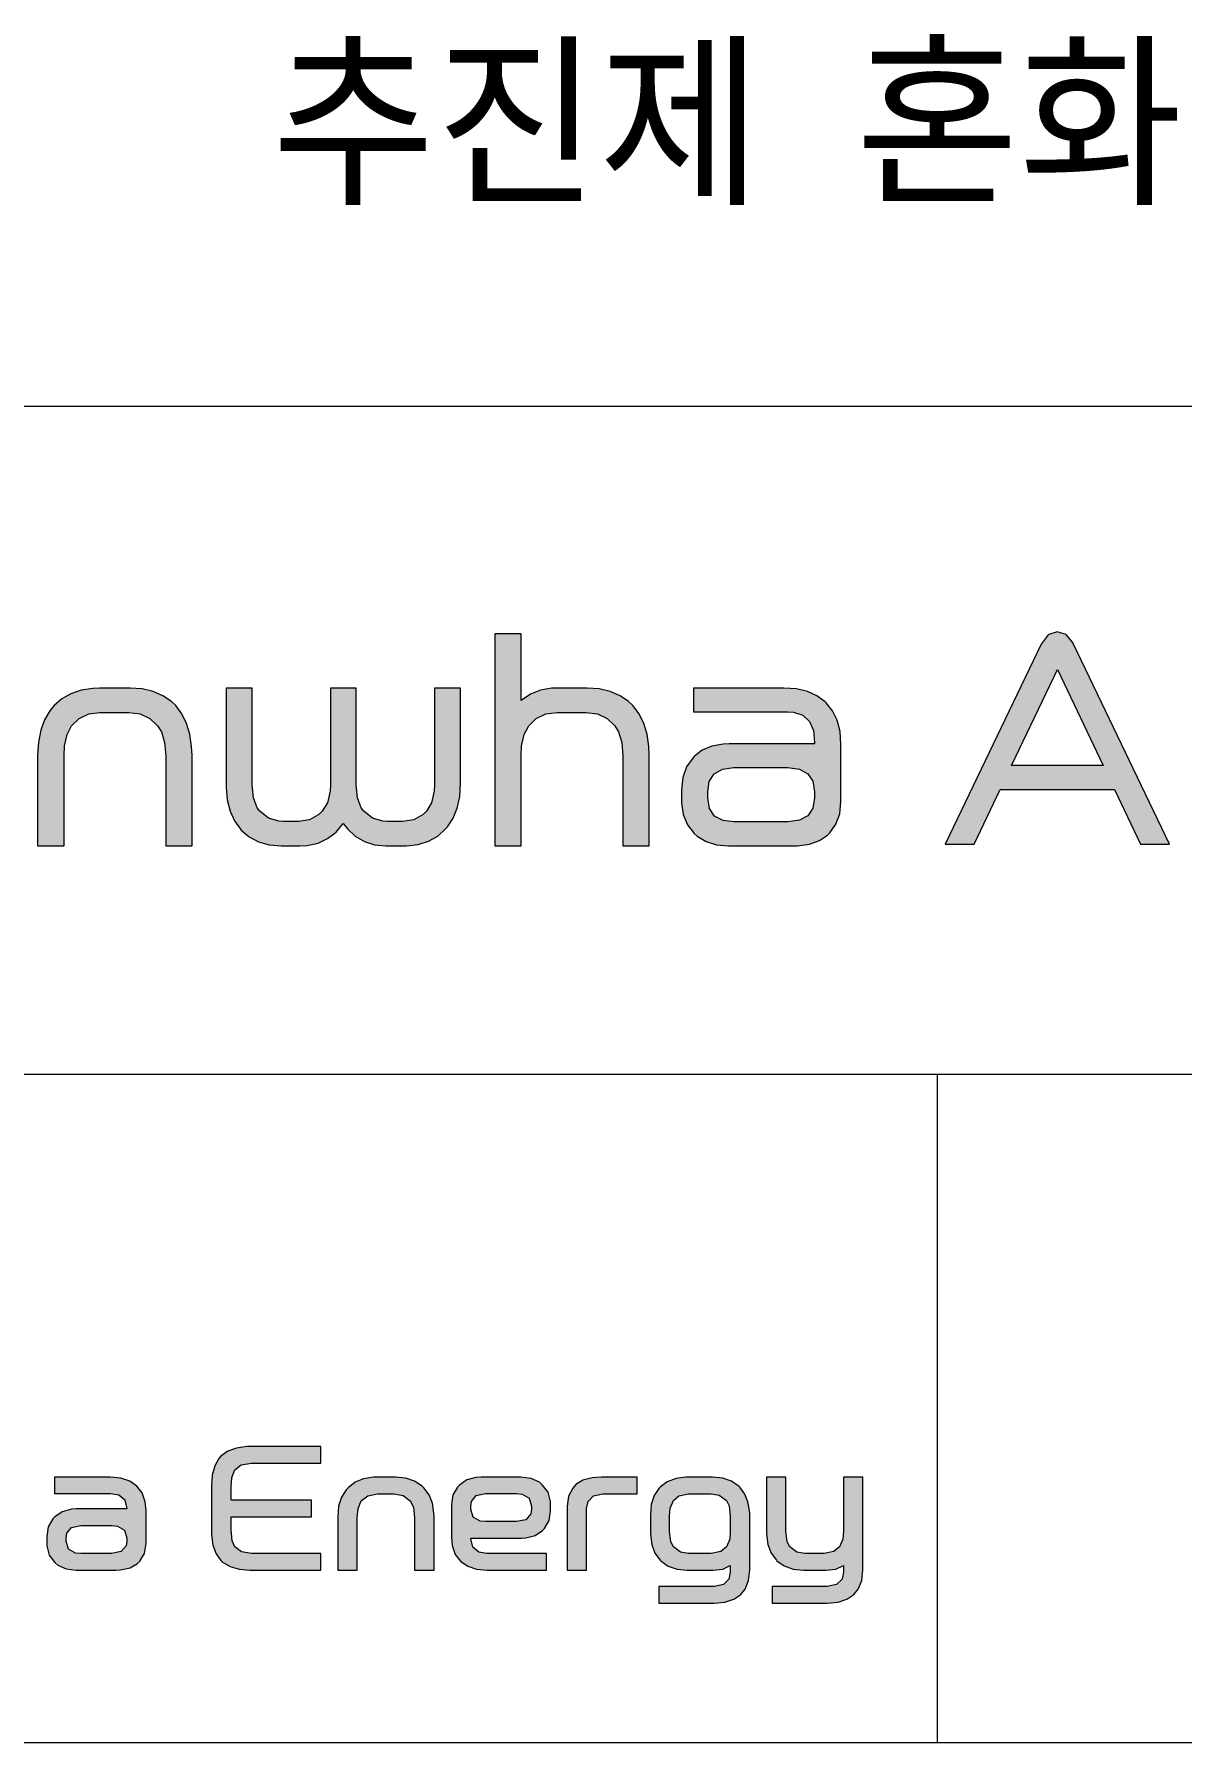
# Model space of a CAD drawing. Header units: millimetres. Extents: x 0 to 280, y 0 to 198.
# Drawn here: x 215.51 to 239, y 24.29 to 59.27 of the extents above; entities that cross this region are included whole.
import ezdxf
from ezdxf.enums import TextEntityAlignment as Align

# ---------------------------------------------------------------- set-up
doc = ezdxf.new("R2018")
doc.units = ezdxf.units.MM
doc.header["$LTSCALE"] = 0.666667
doc.layers.get('0').update_dxf_attribs({"color": 8, "lineweight": 9, "true_color": 0x808080})
doc.layers.add('1', color=7, linetype='Continuous', lineweight=20)
doc.layers.add('4.가는선', color=7, linetype='Continuous', lineweight=13)
doc.layers.add('글씨', color=4, linetype='Continuous', lineweight=9, true_color=0x00ffff)
doc.styles.add('텍스트 스타일484', font='Gulim.ttf')
doc.styles.add('텍스트 스타일507', font='Gulim.ttf')
doc.styles.add('텍스트 스타일510', font='Gulim.ttf')
doc.styles.add('텍스트 스타일512', font='Gulim.ttf')
doc.styles.add('텍스트 스타일514', font='Gulim.ttf', dxfattribs={"width": 0.7})

# ---------------------------------------------------------------- blocks, each defined once
blk = doc.blocks.new('제목 블록 HAS-A3-PART-제목')
at = {"layer": '4.가는선'}
for points in [[(513.054, 98.678), (513.408, 98.631), (513.702, 98.495), (513.936, 98.269), (514.055, 98.081), (514.153, 97.758), (514.183, 97.349), (514.183, 94.58), (514.993, 94.58), (514.993, 97.366), (514.984, 97.634), (514.929, 98.009), (514.831, 98.341), (514.682, 98.635), (514.49, 98.886), (514.362, 99.01), (514.102, 99.189), (513.8, 99.321), (513.463, 99.398), (513.089, 99.423), (512.134, 99.423), (511.994, 99.419), (511.653, 99.359), (511.346, 99.236), (511.065, 99.048), (511.065, 101.089), (510.256, 101.089), (510.256, 94.58), (511.065, 94.58), (511.065, 97.349), (511.078, 97.651), (511.155, 98), (511.295, 98.269), (511.525, 98.49), (511.819, 98.631), (512.168, 98.678)], [(496.425, 98.448), (496.31, 98.128), (496.242, 97.766), (496.216, 97.366), (496.216, 94.58), (497.026, 94.58), (497.026, 97.349), (497.043, 97.651), (497.119, 98), (497.256, 98.269), (497.49, 98.49), (497.784, 98.631), (498.129, 98.678), (499.015, 98.678), (499.368, 98.631), (499.662, 98.495), (499.901, 98.269), (500.016, 98.081), (500.114, 97.758), (500.148, 97.349), (500.148, 94.58), (500.957, 94.58), (500.957, 97.366), (500.944, 97.634), (500.893, 98.009), (500.791, 98.341), (500.646, 98.635), (500.455, 98.886), (500.322, 99.01), (500.063, 99.189), (499.764, 99.321), (499.428, 99.398), (499.053, 99.423), (498.112, 99.423), (497.907, 99.415), (497.554, 99.359), (497.239, 99.253), (496.962, 99.095), (496.719, 98.886), (496.591, 98.725)], [(505.204, 99.423), (505.204, 96.454), (505.195, 96.258), (505.119, 95.905), (504.957, 95.641), (504.855, 95.538), (504.565, 95.381), (504.224, 95.325), (503.764, 95.325), (503.624, 95.334), (503.304, 95.432), (503.04, 95.641), (502.959, 95.751), (502.84, 96.058), (502.802, 96.454), (502.802, 99.423), (502.001, 99.423), (502.001, 96.497), (502.005, 96.382), (502.039, 95.99), (502.129, 95.645), (502.261, 95.347), (502.448, 95.091), (502.469, 95.066), (502.712, 94.853), (502.998, 94.704), (503.326, 94.61), (503.692, 94.58), (504.275, 94.58), (504.497, 94.593), (504.825, 94.665), (505.119, 94.802), (505.379, 95.002), (505.6, 95.266), (505.728, 95.1), (505.971, 94.874), (506.248, 94.712), (506.563, 94.614), (506.912, 94.58), (507.543, 94.58), (507.9, 94.618), (508.22, 94.721), (508.501, 94.878), (508.739, 95.1), (508.799, 95.168), (508.974, 95.432), (509.102, 95.739), (509.178, 96.096), (509.199, 96.497), (509.199, 99.423), (508.403, 99.423), (508.403, 96.454), (508.394, 96.258), (508.313, 95.905), (508.156, 95.641), (508.049, 95.538), (507.764, 95.381), (507.423, 95.325), (506.959, 95.325), (506.818, 95.334), (506.503, 95.432), (506.235, 95.641), (506.154, 95.751), (506.035, 96.058), (505.996, 96.454), (505.996, 99.423)], [(504.915, 76.135), (504.915, 75.621), (502.783, 75.621), (502.466, 75.57), (502.269, 75.419), (502.176, 75.186), (502.155, 74.885), (502.155, 74.491), (504.629, 74.491), (504.629, 73.977), (502.155, 73.977), (502.155, 73.578), (502.186, 73.241), (502.269, 73.049), (502.477, 72.898), (502.783, 72.852), (504.915, 72.852), (504.915, 72.338), (502.731, 72.338), (502.399, 72.364), (502.124, 72.447), (501.896, 72.587), (501.844, 72.634), (501.699, 72.836), (501.6, 73.1), (501.558, 73.422), (501.553, 73.547), (501.553, 74.916), (501.579, 75.258), (501.657, 75.544), (501.782, 75.767), (501.844, 75.839), (502.056, 75.99), (502.321, 76.088), (502.637, 76.135)], [(505.547, 74.574), (505.459, 74.299), (505.433, 73.972), (505.433, 72.338), (506.025, 72.338), (506.025, 73.946), (506.056, 74.231), (506.154, 74.465), (506.357, 74.62), (506.652, 74.677), (507.155, 74.677), (507.436, 74.626), (507.659, 74.465), (507.757, 74.273), (507.793, 73.946), (507.793, 72.338), (508.39, 72.338), (508.39, 73.972), (508.385, 74.086), (508.338, 74.392), (508.234, 74.651), (508.074, 74.869), (508.022, 74.921), (507.793, 75.072), (507.519, 75.165), (507.202, 75.191), (506.533, 75.191), (506.227, 75.144), (505.968, 75.041), (505.75, 74.869), (505.693, 74.807)], [(513.525, 75.191), (513.245, 75.175), (512.96, 75.098), (512.747, 74.963), (512.649, 74.854), (512.519, 74.605), (512.478, 74.299), (512.478, 72.338), (513.074, 72.338), (513.074, 74.226), (513.116, 74.449), (513.282, 74.62), (513.567, 74.677), (514.625, 74.677), (514.625, 75.191)], [(519.143, 72.468), (519.413, 72.369), (519.729, 72.338), (520.419, 72.338), (520.725, 72.369), (520.959, 72.478), (520.959, 72.276), (520.917, 72.058), (520.751, 71.892), (520.455, 71.835), (518.77, 71.835), (518.77, 71.321), (520.461, 71.321), (520.798, 71.352), (521.067, 71.441), (521.275, 71.586), (521.415, 71.757), (521.519, 72.016), (521.55, 72.343), (521.55, 75.191), (520.959, 75.191), (520.959, 73.531), (520.938, 73.287), (520.834, 73.049), (520.668, 72.914), (520.367, 72.852), (519.771, 72.852), (519.527, 72.888), (519.309, 73.049), (519.231, 73.209), (519.19, 73.531), (519.19, 75.191), (518.593, 75.191), (518.593, 73.438), (518.635, 73.121), (518.738, 72.857), (518.899, 72.644), (518.915, 72.623)]]:
    blk.add_hatch(color=256, dxfattribs=at).paths.add_polyline_path(points)
h = blk.add_hatch(color=256, dxfattribs=at)
h.paths.add_polyline_path([(527.529, 99.998), (526.119, 97.046), (528.939, 97.046)], flags=0)
h.paths.add_polyline_path([(530.08, 94.635), (530.971, 94.635), (528.023, 100.778), (528.01, 100.799), (527.802, 101.072), (527.52, 101.153), (527.265, 101.072), (527.248, 101.063), (527.035, 100.778), (524.079, 94.635), (524.973, 94.635), (525.774, 96.309), (529.284, 96.309)])
h = blk.add_hatch(color=256, dxfattribs=at)
h.paths.add_polyline_path([(517.003, 95.496), (517.263, 95.36), (517.595, 95.317), (519.252, 95.317), (519.614, 95.364), (519.87, 95.504), (520.023, 95.734), (520.074, 96.054), (520.074, 96.237), (520.023, 96.565), (519.87, 96.795), (519.614, 96.936), (519.256, 96.982), (517.595, 96.982), (517.242, 96.936), (516.99, 96.791), (516.841, 96.552), (516.799, 96.237), (516.799, 96.054), (516.85, 95.726)], flags=0)
h.paths.add_polyline_path([(516.028, 96.68), (515.989, 96.305), (515.989, 95.905), (516.04, 95.543), (516.172, 95.227), (516.377, 94.963), (516.471, 94.878), (516.739, 94.712), (517.058, 94.614), (517.429, 94.58), (519.401, 94.58), (519.55, 94.584), (519.912, 94.635), (520.223, 94.742), (520.47, 94.908), (520.539, 94.976), (520.73, 95.245), (520.845, 95.568), (520.884, 95.943), (520.884, 97.69), (520.854, 98.09), (520.769, 98.435), (520.628, 98.729), (520.428, 98.972), (520.394, 99.006), (520.147, 99.189), (519.857, 99.321), (519.516, 99.398), (519.129, 99.423), (516.351, 99.423), (516.351, 98.695), (519.244, 98.695), (519.427, 98.682), (519.708, 98.588), (519.912, 98.401), (520.036, 98.12), (520.074, 97.749), (520.074, 97.715), (517.455, 97.715), (517.267, 97.707), (516.918, 97.643), (516.62, 97.515), (516.377, 97.323), (516.33, 97.276), (516.143, 97.004)])
h = blk.add_hatch(color=256, dxfattribs=at)
h.paths.add_polyline_path([(497.092, 73.23), (497.165, 72.986), (497.378, 72.862), (497.544, 72.846), (498.488, 72.846), (498.783, 72.909), (498.934, 73.085), (498.955, 73.23), (498.955, 73.324), (498.882, 73.567), (498.669, 73.692), (498.488, 73.713), (497.544, 73.713), (497.258, 73.65), (497.108, 73.469), (497.092, 73.324)], flags=0)
h.paths.add_polyline_path([(496.683, 73.915), (496.542, 73.671), (496.496, 73.375), (496.496, 73.168), (496.501, 73.08), (496.574, 72.8), (496.745, 72.571), (496.838, 72.494), (497.092, 72.374), (497.404, 72.338), (498.617, 72.338), (498.763, 72.343), (499.053, 72.405), (499.287, 72.54), (499.359, 72.613), (499.499, 72.852), (499.546, 73.152), (499.546, 74.159), (499.52, 74.439), (499.427, 74.709), (499.261, 74.921), (499.043, 75.072), (498.773, 75.165), (498.441, 75.191), (496.729, 75.191), (496.729, 74.688), (498.451, 74.688), (498.711, 74.646), (498.892, 74.496), (498.955, 74.231), (498.955, 74.216), (497.404, 74.216), (497.253, 74.211), (496.973, 74.133), (496.745, 73.977)])
h = blk.add_hatch(color=256, dxfattribs=at)
h.paths.add_polyline_path([(511.378, 74.299), (511.305, 74.543), (511.093, 74.667), (510.916, 74.688), (509.972, 74.688), (509.682, 74.626), (509.536, 74.444), (509.516, 74.299), (509.516, 74.205), (509.588, 73.962), (509.801, 73.842), (509.972, 73.827), (510.916, 73.827), (511.207, 73.884), (511.357, 74.065), (511.378, 74.205)], flags=0)
h.paths.add_polyline_path([(511.922, 73.858), (511.969, 74.153), (511.969, 74.449), (511.891, 74.729), (511.72, 74.952), (511.622, 75.035), (511.367, 75.155), (511.056, 75.191), (509.832, 75.191), (509.676, 75.186), (509.396, 75.108), (509.168, 74.952), (509.106, 74.89), (508.966, 74.646), (508.919, 74.351), (508.919, 73.365), (508.945, 73.09), (509.038, 72.82), (509.204, 72.608), (509.422, 72.457), (509.692, 72.369), (510.019, 72.338), (511.839, 72.338), (511.839, 72.846), (510.014, 72.846), (509.759, 72.888), (509.578, 73.038), (509.516, 73.298), (509.516, 73.318), (511.061, 73.318), (511.207, 73.329), (511.492, 73.401), (511.72, 73.552), (511.777, 73.614)])
h = blk.add_hatch(color=256, dxfattribs=at)
h.paths.add_polyline_path([(515.662, 73.204), (515.74, 73.049), (515.958, 72.888), (516.202, 72.852), (516.902, 72.852), (517.198, 72.914), (517.364, 73.049), (517.468, 73.292), (517.483, 73.526), (517.483, 73.993), (517.447, 74.314), (517.364, 74.48), (517.146, 74.636), (516.902, 74.677), (516.202, 74.677), (515.906, 74.615), (515.74, 74.48), (515.642, 74.236), (515.621, 73.993), (515.621, 73.526)], flags=0)
h.paths.add_polyline_path([(515.574, 72.462), (515.849, 72.369), (516.16, 72.338), (516.949, 72.338), (517.255, 72.369), (517.483, 72.478), (517.483, 72.276), (517.442, 72.058), (517.276, 71.892), (516.985, 71.835), (515.294, 71.835), (515.294, 71.321), (516.985, 71.321), (517.322, 71.352), (517.592, 71.441), (517.805, 71.586), (517.945, 71.757), (518.043, 72.016), (518.08, 72.343), (518.08, 74.091), (518.038, 74.402), (517.934, 74.667), (517.774, 74.885), (517.753, 74.906), (517.525, 75.066), (517.255, 75.16), (516.938, 75.191), (516.124, 75.191), (515.818, 75.155), (515.548, 75.051), (515.33, 74.885), (515.294, 74.849), (515.149, 74.626), (515.056, 74.351), (515.03, 74.029), (515.03, 73.443), (515.071, 73.126), (515.17, 72.862), (515.33, 72.644), (515.351, 72.623)])
for p, q in [((464.839, 108.085), (582.839, 108.085)), ((582.839, 87.56), (464.839, 87.56)), ((523.839, 87.56), (523.839, 67.035)), ((582.839, 67.035), (464.839, 67.035))]:
    blk.add_line(p, q)
at = {"color": 7, "lineweight": 5}
for p, q in [((502.321, 76.088), (502.056, 75.99)), ((502.637, 76.135), (502.321, 76.088)), ((502.731, 76.135), (502.637, 76.135)), ((504.915, 76.135), (502.731, 76.135)), ((504.915, 75.621), (504.915, 76.135)), ((501.782, 75.767), (501.657, 75.544)), ((501.844, 75.839), (501.782, 75.767)), ((502.056, 75.99), (501.844, 75.839)), ((502.269, 75.419), (502.466, 75.57)), ((502.466, 75.57), (502.783, 75.621)), ((502.783, 75.621), (504.915, 75.621)), ((498.441, 75.191), (496.729, 75.191)), ((496.729, 75.191), (496.729, 74.688)), ((498.773, 75.165), (498.441, 75.191)), ((499.043, 75.072), (498.773, 75.165)), ((499.261, 74.921), (499.043, 75.072)), ((501.579, 75.258), (501.553, 74.916)), ((501.657, 75.544), (501.579, 75.258)), ((502.155, 74.885), (502.176, 75.186)), ((502.176, 75.186), (502.269, 75.419)), ((505.968, 75.041), (505.75, 74.869)), ((506.227, 75.144), (505.968, 75.041)), ((506.533, 75.191), (506.227, 75.144)), ((506.616, 75.191), (506.533, 75.191)), ((507.202, 75.191), (506.616, 75.191)), ((507.519, 75.165), (507.202, 75.191)), ((507.793, 75.072), (507.519, 75.165)), ((508.022, 74.921), (507.793, 75.072)), ((509.396, 75.108), (509.168, 74.952)), ((509.676, 75.186), (509.396, 75.108)), ((509.832, 75.191), (509.676, 75.186)), ((511.056, 75.191), (509.832, 75.191)), ((511.367, 75.155), (511.056, 75.191)), ((511.622, 75.035), (511.367, 75.155)), ((511.72, 74.952), (511.622, 75.035)), ((512.96, 75.098), (512.747, 74.963)), ((513.245, 75.175), (512.96, 75.098)), ((513.525, 75.191), (513.245, 75.175)), ((514.625, 75.191), (513.525, 75.191)), ((514.625, 74.677), (514.625, 75.191)), ((515.548, 75.051), (515.33, 74.885)), ((515.818, 75.155), (515.548, 75.051)), ((516.124, 75.191), (515.818, 75.155)), ((516.16, 75.191), (516.124, 75.191)), ((516.938, 75.191), (516.16, 75.191)), ((517.255, 75.16), (516.938, 75.191)), ((517.525, 75.066), (517.255, 75.16)), ((517.753, 74.906), (517.525, 75.066)), ((519.19, 75.191), (518.593, 75.191)), ((518.593, 75.191), (518.593, 73.5)), ((519.19, 73.531), (519.19, 75.191)), ((521.55, 75.191), (520.959, 75.191)), ((520.959, 75.191), (520.959, 73.531)), ((521.55, 72.343), (521.55, 75.191)), ((496.729, 74.688), (498.451, 74.688)), ((498.451, 74.688), (498.711, 74.646)), ((498.711, 74.646), (498.892, 74.496)), ((499.427, 74.709), (499.261, 74.921)), ((499.52, 74.439), (499.427, 74.709)), ((501.553, 74.916), (501.553, 73.547)), ((502.155, 74.491), (502.155, 74.885)), ((505.547, 74.574), (505.459, 74.299)), ((505.693, 74.807), (505.547, 74.574)), ((505.75, 74.869), (505.693, 74.807)), ((506.154, 74.465), (506.357, 74.62)), ((506.357, 74.62), (506.652, 74.677)), ((506.652, 74.677), (507.155, 74.677)), ((507.155, 74.677), (507.436, 74.626)), ((507.436, 74.626), (507.659, 74.465)), ((508.074, 74.869), (508.022, 74.921)), ((508.234, 74.651), (508.074, 74.869)), ((508.338, 74.392), (508.234, 74.651)), ((508.966, 74.646), (508.919, 74.351)), ((509.106, 74.89), (508.966, 74.646)), ((509.168, 74.952), (509.106, 74.89)), ((509.536, 74.444), (509.682, 74.626)), ((509.682, 74.626), (509.972, 74.688)), ((509.972, 74.688), (510.916, 74.688)), ((510.916, 74.688), (511.093, 74.667)), ((511.093, 74.667), (511.305, 74.543)), ((511.305, 74.543), (511.378, 74.299)), ((511.891, 74.729), (511.72, 74.952)), ((511.969, 74.449), (511.891, 74.729)), ((512.519, 74.605), (512.478, 74.299)), ((512.649, 74.854), (512.519, 74.605)), ((512.747, 74.963), (512.649, 74.854)), ((513.116, 74.449), (513.282, 74.62)), ((513.282, 74.62), (513.567, 74.677)), ((513.567, 74.677), (514.625, 74.677)), ((515.149, 74.626), (515.056, 74.351)), ((515.294, 74.849), (515.149, 74.626)), ((515.33, 74.885), (515.294, 74.849)), ((515.74, 74.48), (515.906, 74.615)), ((515.906, 74.615), (516.202, 74.677)), ((516.202, 74.677), (516.902, 74.677)), ((516.902, 74.677), (517.146, 74.636)), ((517.146, 74.636), (517.364, 74.48)), ((517.774, 74.885), (517.753, 74.906)), ((517.934, 74.667), (517.774, 74.885)), ((518.038, 74.402), (517.934, 74.667)), ((496.973, 74.133), (496.745, 73.977)), ((497.253, 74.211), (496.973, 74.133)), ((497.404, 74.216), (497.253, 74.211)), ((498.955, 74.216), (497.404, 74.216)), ((498.892, 74.496), (498.955, 74.231)), ((498.955, 74.231), (498.955, 74.216)), ((499.546, 74.159), (499.52, 74.439)), ((499.546, 73.152), (499.546, 74.159)), ((504.629, 74.491), (502.155, 74.491)), ((504.629, 73.977), (504.629, 74.491)), ((505.459, 74.299), (505.433, 73.972)), ((506.025, 73.946), (506.056, 74.231)), ((506.056, 74.231), (506.154, 74.465)), ((507.659, 74.465), (507.757, 74.273)), ((507.757, 74.273), (507.793, 73.946)), ((508.385, 74.086), (508.338, 74.392)), ((508.39, 73.972), (508.385, 74.086)), ((508.919, 74.351), (508.919, 73.365)), ((509.516, 74.299), (509.536, 74.444)), ((509.516, 74.205), (509.516, 74.299)), ((509.588, 73.962), (509.516, 74.205)), ((511.357, 74.065), (511.207, 73.884)), ((511.378, 74.205), (511.357, 74.065)), ((511.378, 74.299), (511.378, 74.205)), ((511.922, 73.858), (511.969, 74.153)), ((511.969, 74.351), (511.969, 74.449)), ((511.969, 74.153), (511.969, 74.351)), ((512.478, 74.299), (512.478, 72.338)), ((513.074, 74.226), (513.116, 74.449)), ((513.074, 72.338), (513.074, 74.226)), ((515.056, 74.351), (515.03, 74.029)), ((515.03, 74.029), (515.03, 73.5)), ((515.621, 73.993), (515.642, 74.236)), ((515.621, 73.526), (515.621, 73.993)), ((515.642, 74.236), (515.74, 74.48)), ((517.364, 74.48), (517.447, 74.314)), ((517.447, 74.314), (517.483, 73.993)), ((517.483, 73.993), (517.483, 73.526)), ((518.08, 74.091), (518.038, 74.402)), ((518.08, 74.029), (518.08, 74.091)), ((518.08, 72.343), (518.08, 74.029)), ((496.542, 73.671), (496.496, 73.375)), ((496.683, 73.915), (496.542, 73.671)), ((496.745, 73.977), (496.683, 73.915)), ((497.092, 73.324), (497.108, 73.469)), ((497.108, 73.469), (497.258, 73.65)), ((497.258, 73.65), (497.544, 73.713)), ((497.544, 73.713), (498.488, 73.713)), ((498.488, 73.713), (498.669, 73.692)), ((498.669, 73.692), (498.882, 73.567)), ((498.882, 73.567), (498.955, 73.324)), ((501.553, 73.547), (501.558, 73.422)), ((502.155, 73.578), (502.155, 73.977)), ((502.155, 73.977), (504.629, 73.977)), ((502.186, 73.241), (502.155, 73.578)), ((505.433, 73.972), (505.433, 72.338)), ((506.025, 72.338), (506.025, 73.946)), ((507.793, 73.946), (507.793, 72.338)), ((508.39, 72.338), (508.39, 73.972)), ((509.801, 73.842), (509.588, 73.962)), ((509.972, 73.827), (509.801, 73.842)), ((510.916, 73.827), (509.972, 73.827)), ((511.207, 73.884), (510.916, 73.827)), ((511.492, 73.401), (511.72, 73.552)), ((511.72, 73.552), (511.777, 73.614)), ((511.777, 73.614), (511.922, 73.858)), ((515.03, 73.5), (515.03, 73.443)), ((515.662, 73.204), (515.621, 73.526)), ((517.483, 73.526), (517.468, 73.292)), ((518.593, 73.5), (518.593, 73.438)), ((519.231, 73.209), (519.19, 73.531)), ((520.959, 73.531), (520.938, 73.287)), ((496.496, 73.375), (496.496, 73.168)), ((496.496, 73.168), (496.501, 73.08)), ((496.501, 73.08), (496.574, 72.8)), ((497.092, 73.23), (497.092, 73.324)), ((497.165, 72.986), (497.092, 73.23)), ((497.378, 72.862), (497.165, 72.986)), ((498.934, 73.085), (498.783, 72.909)), ((498.955, 73.23), (498.934, 73.085)), ((498.955, 73.324), (498.955, 73.23)), ((499.499, 72.852), (499.546, 73.152)), ((501.558, 73.422), (501.6, 73.1)), ((501.6, 73.1), (501.699, 72.836)), ((502.269, 73.049), (502.186, 73.241)), ((502.477, 72.898), (502.269, 73.049)), ((508.919, 73.365), (508.945, 73.09)), ((508.945, 73.09), (509.038, 72.82)), ((509.516, 73.298), (509.516, 73.318)), ((509.516, 73.318), (511.061, 73.318)), ((509.578, 73.038), (509.516, 73.298)), ((509.759, 72.888), (509.578, 73.038)), ((511.061, 73.318), (511.207, 73.329)), ((511.207, 73.329), (511.492, 73.401)), ((515.03, 73.443), (515.071, 73.126)), ((515.071, 73.126), (515.17, 72.862)), ((515.74, 73.049), (515.662, 73.204)), ((515.958, 72.888), (515.74, 73.049)), ((517.364, 73.049), (517.198, 72.914)), ((517.468, 73.292), (517.364, 73.049)), ((518.593, 73.438), (518.635, 73.121)), ((518.635, 73.121), (518.738, 72.857)), ((519.309, 73.049), (519.231, 73.209)), ((519.527, 72.888), (519.309, 73.049)), ((520.834, 73.049), (520.668, 72.914)), ((520.938, 73.287), (520.834, 73.049)), ((496.574, 72.8), (496.745, 72.571)), ((496.745, 72.571), (496.838, 72.494)), ((496.838, 72.494), (497.092, 72.374)), ((497.544, 72.846), (497.378, 72.862)), ((498.488, 72.846), (497.544, 72.846)), ((498.783, 72.909), (498.488, 72.846)), ((499.053, 72.405), (499.287, 72.54)), ((499.287, 72.54), (499.359, 72.613)), ((499.359, 72.613), (499.499, 72.852)), ((501.699, 72.836), (501.844, 72.634)), ((501.844, 72.634), (501.896, 72.587)), ((501.896, 72.587), (502.124, 72.447)), ((502.124, 72.447), (502.399, 72.364)), ((502.783, 72.852), (502.477, 72.898)), ((504.915, 72.852), (502.783, 72.852)), ((504.915, 72.338), (504.915, 72.852)), ((509.038, 72.82), (509.204, 72.608)), ((509.204, 72.608), (509.422, 72.457)), ((509.422, 72.457), (509.692, 72.369)), ((510.014, 72.846), (509.759, 72.888)), ((511.839, 72.846), (510.014, 72.846)), ((511.839, 72.338), (511.839, 72.846)), ((515.17, 72.862), (515.33, 72.644)), ((515.33, 72.644), (515.351, 72.623)), ((515.351, 72.623), (515.574, 72.462)), ((515.574, 72.462), (515.849, 72.369)), ((516.202, 72.852), (515.958, 72.888)), ((516.902, 72.852), (516.202, 72.852)), ((517.198, 72.914), (516.902, 72.852)), ((517.255, 72.369), (517.483, 72.478)), ((517.483, 72.478), (517.483, 72.276)), ((518.738, 72.857), (518.899, 72.644)), ((518.899, 72.644), (518.915, 72.623)), ((518.915, 72.623), (519.143, 72.468)), ((519.143, 72.468), (519.413, 72.369)), ((519.771, 72.852), (519.527, 72.888)), ((520.367, 72.852), (519.771, 72.852)), ((520.668, 72.914), (520.367, 72.852)), ((520.725, 72.369), (520.959, 72.478)), ((520.959, 72.478), (520.959, 72.276)), ((497.092, 72.374), (497.404, 72.338)), ((497.404, 72.338), (498.617, 72.338)), ((498.617, 72.338), (498.763, 72.343)), ((498.763, 72.343), (499.053, 72.405)), ((502.399, 72.364), (502.731, 72.338)), ((502.731, 72.338), (504.915, 72.338)), ((505.433, 72.338), (506.025, 72.338)), ((507.793, 72.338), (508.39, 72.338)), ((509.692, 72.369), (510.019, 72.338)), ((510.019, 72.338), (511.839, 72.338)), ((512.478, 72.338), (513.074, 72.338)), ((515.849, 72.369), (516.16, 72.338)), ((516.16, 72.338), (516.949, 72.338)), ((516.949, 72.338), (517.255, 72.369)), ((517.276, 71.892), (516.985, 71.835)), ((517.442, 72.058), (517.276, 71.892)), ((517.483, 72.276), (517.442, 72.058)), ((517.945, 71.757), (518.043, 72.016)), ((518.043, 72.016), (518.08, 72.343)), ((519.413, 72.369), (519.729, 72.338)), ((519.729, 72.338), (520.419, 72.338)), ((520.419, 72.338), (520.725, 72.369)), ((520.751, 71.892), (520.455, 71.835)), ((520.917, 72.058), (520.751, 71.892)), ((520.959, 72.276), (520.917, 72.058)), ((521.415, 71.757), (521.519, 72.016)), ((521.519, 72.016), (521.55, 72.343)), ((516.985, 71.835), (515.294, 71.835)), ((515.294, 71.835), (515.294, 71.321)), ((517.322, 71.352), (517.592, 71.441)), ((517.592, 71.441), (517.805, 71.586)), ((517.805, 71.586), (517.945, 71.757)), ((520.455, 71.835), (518.77, 71.835)), ((518.77, 71.835), (518.77, 71.321)), ((520.798, 71.352), (521.067, 71.441)), ((521.067, 71.441), (521.275, 71.586)), ((521.275, 71.586), (521.415, 71.757)), ((515.294, 71.321), (516.97, 71.321)), ((516.97, 71.321), (516.985, 71.321)), ((516.985, 71.321), (517.322, 71.352)), ((518.77, 71.321), (520.445, 71.321)), ((520.445, 71.321), (520.461, 71.321)), ((520.461, 71.321), (520.798, 71.352))]:
    blk.add_line(p, q, dxfattribs=at)
at = {"layer": '1', "lineweight": 5}
for p, q in [((511.065, 101.089), (510.256, 101.089)), ((510.256, 101.089), (510.256, 94.58)), ((511.065, 99.048), (511.065, 101.089)), ((527.035, 100.778), (524.079, 94.635)), ((527.248, 101.063), (527.035, 100.778)), ((527.265, 101.072), (527.248, 101.063)), ((527.52, 101.153), (527.265, 101.072)), ((527.802, 101.072), (527.52, 101.153)), ((528.01, 100.799), (527.802, 101.072)), ((528.023, 100.778), (528.01, 100.799)), ((530.971, 94.635), (528.023, 100.778)), ((526.119, 97.046), (527.529, 99.998)), ((527.529, 99.998), (528.939, 97.046)), ((497.239, 99.253), (496.962, 99.095)), ((497.554, 99.359), (497.239, 99.253)), ((497.907, 99.415), (497.554, 99.359)), ((498.112, 99.423), (497.907, 99.415)), ((499.053, 99.423), (498.112, 99.423)), ((499.428, 99.398), (499.053, 99.423)), ((499.764, 99.321), (499.428, 99.398)), ((500.063, 99.189), (499.764, 99.321)), ((500.322, 99.01), (500.063, 99.189)), ((502.802, 99.423), (502.001, 99.423)), ((502.001, 99.423), (502.001, 96.497)), ((502.802, 96.454), (502.802, 99.423)), ((505.996, 99.423), (505.204, 99.423)), ((505.204, 99.423), (505.204, 96.454)), ((505.996, 96.454), (505.996, 99.423)), ((509.199, 99.423), (508.403, 99.423)), ((508.403, 99.423), (508.403, 96.454)), ((509.199, 96.497), (509.199, 99.423)), ((511.346, 99.236), (511.065, 99.048)), ((511.653, 99.359), (511.346, 99.236)), ((511.994, 99.419), (511.653, 99.359)), ((512.134, 99.423), (511.994, 99.419)), ((513.089, 99.423), (512.134, 99.423)), ((513.463, 99.398), (513.089, 99.423)), ((513.8, 99.321), (513.463, 99.398)), ((514.102, 99.189), (513.8, 99.321)), ((514.362, 99.01), (514.102, 99.189)), ((519.129, 99.423), (516.351, 99.423)), ((516.351, 99.423), (516.351, 98.695)), ((519.516, 99.398), (519.129, 99.423)), ((519.857, 99.321), (519.516, 99.398)), ((520.147, 99.189), (519.857, 99.321)), ((520.394, 99.006), (520.147, 99.189)), ((496.591, 98.725), (496.425, 98.448)), ((496.719, 98.886), (496.591, 98.725)), ((496.962, 99.095), (496.719, 98.886)), ((497.784, 98.631), (498.129, 98.678)), ((498.129, 98.678), (499.011, 98.678)), ((499.011, 98.678), (499.015, 98.678)), ((499.015, 98.678), (499.368, 98.631)), ((500.455, 98.886), (500.322, 99.01)), ((500.646, 98.635), (500.455, 98.886)), ((511.819, 98.631), (512.168, 98.678)), ((512.168, 98.678), (513.05, 98.678)), ((513.05, 98.678), (513.054, 98.678)), ((513.054, 98.678), (513.408, 98.631)), ((514.49, 98.886), (514.362, 99.01)), ((514.682, 98.635), (514.49, 98.886)), ((516.351, 98.695), (519.244, 98.695)), ((519.244, 98.695), (519.427, 98.682)), ((519.427, 98.682), (519.708, 98.588)), ((520.428, 98.972), (520.394, 99.006)), ((520.628, 98.729), (520.428, 98.972)), ((520.769, 98.435), (520.628, 98.729)), ((496.31, 98.128), (496.242, 97.766)), ((496.425, 98.448), (496.31, 98.128)), ((497.119, 98), (497.256, 98.269)), ((497.256, 98.269), (497.49, 98.49)), ((497.49, 98.49), (497.784, 98.631)), ((499.368, 98.631), (499.662, 98.495)), ((499.662, 98.495), (499.901, 98.269)), ((499.901, 98.269), (500.016, 98.081)), ((500.791, 98.341), (500.646, 98.635)), ((500.893, 98.009), (500.791, 98.341)), ((511.155, 98), (511.295, 98.269)), ((511.295, 98.269), (511.525, 98.49)), ((511.525, 98.49), (511.819, 98.631)), ((513.408, 98.631), (513.702, 98.495)), ((513.702, 98.495), (513.936, 98.269)), ((513.936, 98.269), (514.055, 98.081)), ((514.831, 98.341), (514.682, 98.635)), ((514.929, 98.009), (514.831, 98.341)), ((519.708, 98.588), (519.912, 98.401)), ((519.912, 98.401), (520.036, 98.12)), ((520.854, 98.09), (520.769, 98.435)), ((496.242, 97.766), (496.216, 97.366)), ((497.026, 97.349), (497.043, 97.651)), ((497.043, 97.651), (497.119, 98)), ((500.016, 98.081), (500.114, 97.758)), ((500.114, 97.758), (500.148, 97.349)), ((500.944, 97.634), (500.893, 98.009)), ((500.957, 97.366), (500.944, 97.634)), ((511.065, 97.349), (511.078, 97.651)), ((511.078, 97.651), (511.155, 98)), ((514.055, 98.081), (514.153, 97.758)), ((514.153, 97.758), (514.183, 97.349)), ((514.984, 97.634), (514.929, 98.009)), ((514.993, 97.366), (514.984, 97.634)), ((516.918, 97.643), (516.62, 97.515)), ((517.267, 97.707), (516.918, 97.643)), ((517.455, 97.715), (517.267, 97.707)), ((520.074, 97.715), (517.455, 97.715)), ((520.036, 98.12), (520.074, 97.749)), ((520.074, 97.749), (520.074, 97.715)), ((520.884, 97.69), (520.854, 98.09)), ((520.884, 97.668), (520.884, 97.69)), ((520.884, 95.943), (520.884, 97.668)), ((496.216, 97.366), (496.216, 94.58)), ((497.026, 94.58), (497.026, 97.349)), ((500.148, 97.349), (500.148, 94.58)), ((500.957, 94.58), (500.957, 97.366)), ((511.065, 94.58), (511.065, 97.349)), ((514.183, 97.349), (514.183, 94.58)), ((514.993, 94.58), (514.993, 97.366)), ((516.33, 97.276), (516.143, 97.004)), ((516.377, 97.323), (516.33, 97.276)), ((516.62, 97.515), (516.377, 97.323)), ((516.028, 96.68), (515.989, 96.305)), ((516.143, 97.004), (516.028, 96.68)), ((516.799, 96.237), (516.841, 96.552)), ((516.841, 96.552), (516.99, 96.791)), ((516.99, 96.791), (517.242, 96.936)), ((517.242, 96.936), (517.595, 96.982)), ((517.595, 96.982), (519.252, 96.982)), ((519.252, 96.982), (519.256, 96.982)), ((519.256, 96.982), (519.614, 96.936)), ((519.614, 96.936), (519.87, 96.795)), ((519.87, 96.795), (520.023, 96.565)), ((520.023, 96.565), (520.074, 96.237)), ((528.939, 97.046), (526.119, 97.046)), ((502.001, 96.497), (502.005, 96.382)), ((502.005, 96.382), (502.039, 95.99)), ((502.84, 96.058), (502.802, 96.454)), ((502.959, 95.751), (502.84, 96.058)), ((505.195, 96.258), (505.119, 95.905)), ((505.204, 96.454), (505.195, 96.258)), ((506.035, 96.058), (505.996, 96.454)), ((506.154, 95.751), (506.035, 96.058)), ((508.394, 96.258), (508.313, 95.905)), ((508.403, 96.454), (508.394, 96.258)), ((509.102, 95.739), (509.178, 96.096)), ((509.178, 96.096), (509.199, 96.497)), ((515.989, 96.305), (515.989, 95.969)), ((516.799, 96.054), (516.799, 96.237)), ((516.85, 95.726), (516.799, 96.054)), ((520.074, 96.054), (520.023, 95.734)), ((520.074, 96.237), (520.074, 96.054)), ((524.973, 94.635), (525.774, 96.309)), ((525.774, 96.309), (529.284, 96.309)), ((529.284, 96.309), (530.08, 94.635)), ((502.039, 95.99), (502.129, 95.645)), ((502.129, 95.645), (502.261, 95.347)), ((503.04, 95.641), (502.959, 95.751)), ((503.304, 95.432), (503.04, 95.641)), ((504.855, 95.538), (504.565, 95.381)), ((504.957, 95.641), (504.855, 95.538)), ((505.119, 95.905), (504.957, 95.641)), ((506.235, 95.641), (506.154, 95.751)), ((506.503, 95.432), (506.235, 95.641)), ((508.049, 95.538), (507.764, 95.381)), ((508.156, 95.641), (508.049, 95.538)), ((508.313, 95.905), (508.156, 95.641)), ((508.974, 95.432), (509.102, 95.739)), ((515.989, 95.969), (515.989, 95.905)), ((515.989, 95.905), (516.04, 95.543)), ((516.04, 95.543), (516.172, 95.227)), ((517.003, 95.496), (516.85, 95.726)), ((519.87, 95.504), (519.614, 95.364)), ((520.023, 95.734), (519.87, 95.504)), ((520.73, 95.245), (520.845, 95.568)), ((520.845, 95.568), (520.884, 95.943)), ((502.261, 95.347), (502.448, 95.091)), ((502.448, 95.091), (502.469, 95.066)), ((502.469, 95.066), (502.712, 94.853)), ((503.624, 95.334), (503.304, 95.432)), ((503.764, 95.325), (503.624, 95.334)), ((504.224, 95.325), (503.764, 95.325)), ((504.565, 95.381), (504.224, 95.325)), ((505.119, 94.802), (505.379, 95.002)), ((505.379, 95.002), (505.6, 95.266)), ((505.6, 95.266), (505.728, 95.1)), ((505.728, 95.1), (505.971, 94.874)), ((506.818, 95.334), (506.503, 95.432)), ((506.959, 95.325), (506.818, 95.334)), ((507.423, 95.325), (506.959, 95.325)), ((507.764, 95.381), (507.423, 95.325)), ((508.501, 94.878), (508.739, 95.1)), ((508.739, 95.1), (508.799, 95.168)), ((508.799, 95.168), (508.974, 95.432)), ((516.172, 95.227), (516.377, 94.963)), ((517.263, 95.36), (517.003, 95.496)), ((517.595, 95.317), (517.263, 95.36)), ((519.252, 95.317), (517.595, 95.317)), ((519.614, 95.364), (519.252, 95.317)), ((520.47, 94.908), (520.539, 94.976)), ((520.539, 94.976), (520.73, 95.245)), ((496.216, 94.58), (497.026, 94.58)), ((500.148, 94.58), (500.957, 94.58)), ((502.712, 94.853), (502.998, 94.704)), ((502.998, 94.704), (503.326, 94.61)), ((503.326, 94.61), (503.692, 94.58)), ((503.692, 94.58), (504.275, 94.58)), ((504.275, 94.58), (504.497, 94.593)), ((504.497, 94.593), (504.825, 94.665)), ((504.825, 94.665), (505.119, 94.802)), ((505.971, 94.874), (506.248, 94.712)), ((506.248, 94.712), (506.563, 94.614)), ((506.563, 94.614), (506.912, 94.58)), ((506.912, 94.58), (507.487, 94.58)), ((507.487, 94.58), (507.543, 94.58)), ((507.543, 94.58), (507.9, 94.618)), ((507.9, 94.618), (508.22, 94.721)), ((508.22, 94.721), (508.501, 94.878)), ((510.256, 94.58), (511.065, 94.58)), ((514.183, 94.58), (514.993, 94.58)), ((516.377, 94.963), (516.471, 94.878)), ((516.471, 94.878), (516.739, 94.712)), ((516.739, 94.712), (517.058, 94.614)), ((517.058, 94.614), (517.429, 94.58)), ((517.429, 94.58), (519.401, 94.58)), ((519.401, 94.58), (519.55, 94.584)), ((519.55, 94.584), (519.912, 94.635)), ((519.912, 94.635), (520.223, 94.742)), ((520.223, 94.742), (520.47, 94.908)), ((524.079, 94.635), (524.973, 94.635)), ((530.08, 94.635), (530.971, 94.635))]:
    blk.add_line(p, q, dxfattribs=at)
at = {"color": 3, "true_color": 0x00ff00, "style": '텍스트 스타일512'}
for tag, p in [('S01_PART_NO', (469.839, 209.447)), ('S02_DESCRIPTION', (503.839, 209.447)), ('재질', (542.839, 209.447)), ('S16_QUANTITY', (557.839, 209.447))]:
    blk.add_attdef(tag, text='', height=2.49, dxfattribs=at).set_placement(p, align=Align.MIDDLE_CENTER)
at = {"color": 3, "true_color": 0x00ff00, "style": '텍스트 스타일514', "width": 0.7}
blk.add_attdef('S05_REMARK', text='', height=2.49, dxfattribs=at).set_placement((572.839, 209.447), align=Align.MIDDLE_CENTER)
at = {"layer": '글씨', "color": 3, "true_color": 0x00ff00}
for tag, height, style, p in [('S07_PROJECT_NAME', 4.2, '텍스트 스타일507', (523.839, 116.585)), ('S08_DRAWING_TITLE-01', 4.98, '텍스트 스타일510', (523.736, 63.325)), ('S09_DRAWING_TITLE-02', 4.98, '텍스트 스타일510', (523.839, 51.51)), ('S06_REV', 2.49, '텍스트 스타일512', (576.445, 39.055))]:
    blk.add_attdef(tag, text='', height=height, dxfattribs=dict(at, style=style)).set_placement(p, align=Align.MIDDLE_CENTER)
at = {"layer": '글씨', "color": 3, "true_color": 0x00ff00, "style": '텍스트 스타일484'}
blk.add_attdef('S03_DWG_NO', text='', height=3.5, dxfattribs=at).set_placement((507.828, 41.353), align=Align.MIDDLE_LEFT)

msp = doc.modelspace()

# ---------------------------------------------------------------- block references
ref = msp.add_blockref('제목 블록 HAS-A3-PART-제목', (-115.229, -20.402), dxfattribs=dict(xscale=0.6666666666666666, yscale=0.6666666666666666, zscale=0.6666666666666666))
lines = msp.add_mtext('추진제 혼화 공정', dxfattribs={"layer": '글씨', "color": 3, "true_color": 0x00ff00, "insert": (233.997, 57.321), "char_height": 2.8, "width": 29.26764, "attachment_point": 5, "style": '텍스트 스타일507'})
ref.add_attrib('S07_PROJECT_NAME', '', (233.997, 57.321)).embed_mtext(lines)

doc.saveas('drawing.dxf')
